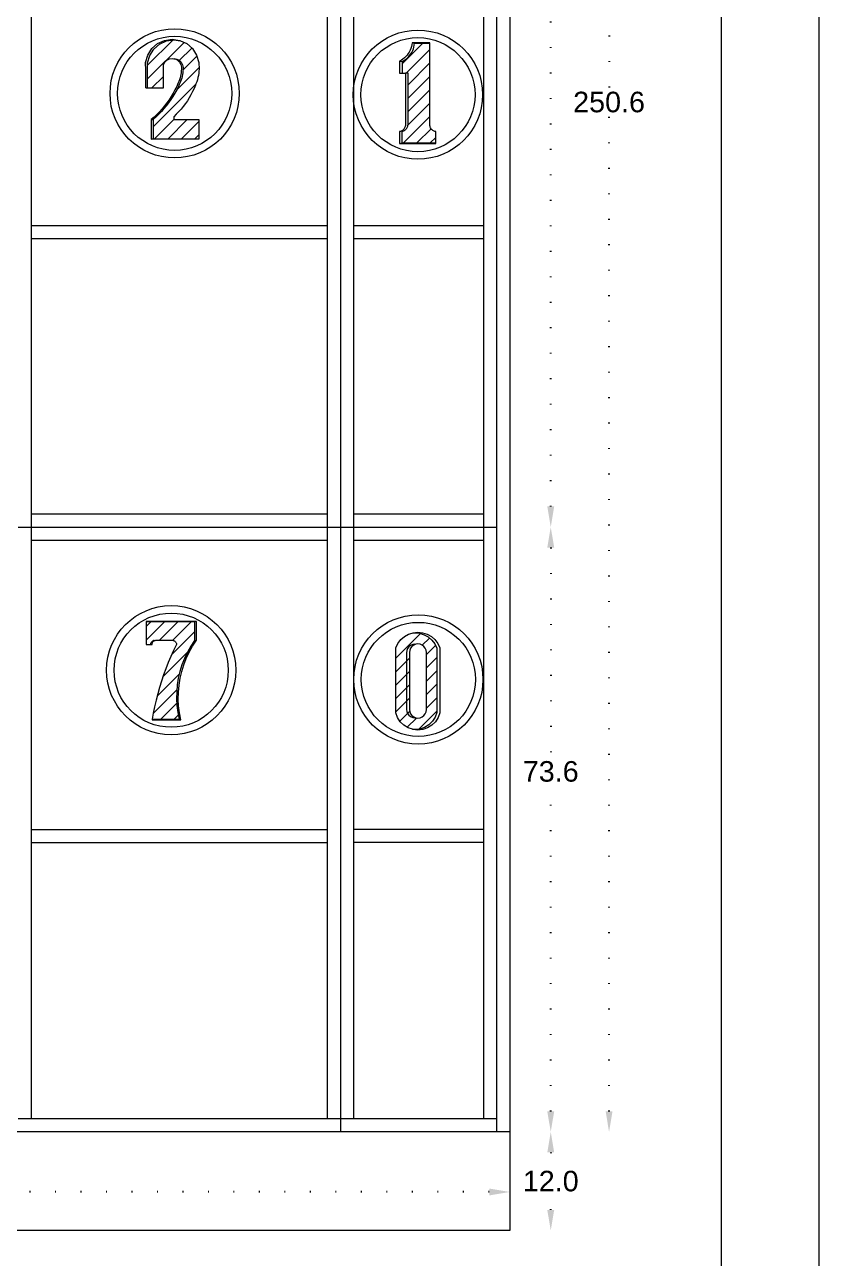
# Model space of a CAD drawing. Header units: inches. Extents: x 104 to 9740, y 936 to 6735.
# Drawn here: x 3749.7 to 3846.4, y 2366.5 to 2516.6 of the extents above; entities that cross this region are included whole.
import ezdxf

# ---------------------------------------------------------------- set-up
doc = ezdxf.new("R2010")
doc.units = ezdxf.units.IN
doc.header["$MEASUREMENT"] = 0
doc.linetypes.add('ACAD_ISO07W100', pattern=[3, 0, -3])
doc.styles.get("Standard").update_dxf_attribs({"font": 'arial.ttf'})
doc.dimstyles.new('Copy of Standard', dxfattribs={"dimtxt": 2.5, "dimasz": 2.5, "dimexe": 0.18, "dimexo": 0.0625, "dimgap": 0.09, "dimtad": 0, "dimtih": 1, "dimtoh": 1, "dimdec": 1, "dimzin": 0, "dimdsep": 46, "dimtxsty": 'Standard', "dimcen": 0.09, "dimse1": 1, "dimse2": 1, "dimadec": 0, "dimazin": 0, "dimtfac": 1, "dimtdec": 1, "dimtix": 1, "dimtofl": 0, "dimtmove": 0, "dimatfit": 3, "dimfxl": 1, "dimtolj": 1, "dimtzin": 0, "dimarcsym": 0})

# ---------------------------------------------------------------- blocks, each defined once
blk = doc.blocks.new('*D290')
at = {"color": 0, "linetype": 'ACAD_ISO07W100', "lineweight": -2, "transparency": 16777216}
for p, q in [((3820.81, 2629.97), (3820.81, 2508.53)), ((3820.81, 2384.37), (3820.81, 2505.8))]:
    blk.add_line(p, q, dxfattribs=at)
at = {"color": 0, "transparency": 16777216}
for points in [[(3820.4, 2629.97), (3821.23, 2629.97), (3820.81, 2632.47)], [(3820.4, 2384.37), (3821.23, 2384.37), (3820.81, 2381.87)]]:
    blk.add_solid(points, dxfattribs=at)
at = {"layer": 'Defpoints', "color": 0, "transparency": 16777216}
for p in [(3805.54, 2632.47), (3820.81, 2632.47), (3805.54, 2381.87)]:
    blk.add_point(p, dxfattribs=at)
at = {"color": 0, "lineweight": 20, "transparency": 16777216, "insert": (3820.81, 2507.17), "char_height": 2.5, "attachment_point": 5}
blk.add_mtext('\\A1;250.6', dxfattribs=at)
blk = doc.blocks.new('*D291')
at = {"color": 0, "linetype": 'ACAD_ISO07W100', "lineweight": -2, "transparency": 16777216}
for p, q in [((3813.72, 2379.37), (3813.72, 2377.23)), ((3813.72, 2372.37), (3813.72, 2374.5))]:
    blk.add_line(p, q, dxfattribs=at)
at = {"color": 0, "transparency": 16777216}
for points in [[(3813.3, 2379.37), (3814.14, 2379.37), (3813.72, 2381.87)], [(3813.3, 2372.37), (3814.14, 2372.37), (3813.72, 2369.87)]]:
    blk.add_solid(points, dxfattribs=at)
at = {"layer": 'Defpoints', "color": 0, "transparency": 16777216}
for p in [(3807.14, 2381.87), (3807.14, 2369.87), (3813.72, 2369.87)]:
    blk.add_point(p, dxfattribs=at)
at = {"color": 0, "lineweight": 20, "transparency": 16777216, "insert": (3813.72, 2375.87), "char_height": 2.5, "attachment_point": 5}
blk.add_mtext('\\A1;12.0', dxfattribs=at)
blk = doc.blocks.new('*D293')
at = {"color": 0, "linetype": 'ACAD_ISO07W100', "lineweight": -2, "transparency": 16777216}
for p, q in [((3813.72, 2629.97), (3813.72, 2545.33)), ((3813.72, 2457.97), (3813.72, 2542.6))]:
    blk.add_line(p, q, dxfattribs=at)
at = {"color": 0, "transparency": 16777216}
for points in [[(3813.3, 2629.97), (3814.14, 2629.97), (3813.72, 2632.47)], [(3813.3, 2457.97), (3814.14, 2457.97), (3813.72, 2455.47)]]:
    blk.add_solid(points, dxfattribs=at)
at = {"layer": 'Defpoints', "color": 0, "transparency": 16777216}
for p in [(3768.54, 2632.47), (3813.72, 2632.47), (3768.54, 2455.47)]:
    blk.add_point(p, dxfattribs=at)
at = {"color": 0, "lineweight": 20, "transparency": 16777216, "insert": (3813.72, 2543.97), "char_height": 2.5, "attachment_point": 5}
blk.add_mtext('\\A1;177.0', dxfattribs=at)
blk = doc.blocks.new('*D294')
at = {"color": 0, "linetype": 'ACAD_ISO07W100', "lineweight": -2, "transparency": 16777216}
for p, q in [((3813.72, 2452.97), (3813.72, 2427.08)), ((3813.72, 2384.37), (3813.72, 2424.35))]:
    blk.add_line(p, q, dxfattribs=at)
at = {"color": 0, "transparency": 16777216}
for points in [[(3813.3, 2452.97), (3814.14, 2452.97), (3813.72, 2455.47)], [(3813.3, 2384.37), (3814.14, 2384.37), (3813.72, 2381.87)]]:
    blk.add_solid(points, dxfattribs=at)
at = {"layer": 'Defpoints', "color": 0, "transparency": 16777216}
for p in [(3813.72, 2455.47), (3756.95, 2381.87), (3813.72, 2381.87)]:
    blk.add_point(p, dxfattribs=at)
at = {"color": 0, "lineweight": 20, "transparency": 16777216, "insert": (3813.72, 2425.72), "char_height": 2.5, "attachment_point": 5}
blk.add_mtext('\\A1;73.6', dxfattribs=at)
blk = doc.blocks.new('*D326')
at = {"color": 0, "linetype": 'ACAD_ISO07W100', "lineweight": -2, "transparency": 16777216}
for p, q in [((3616.44, 2374.56), (3707.15, 2374.56)), ((3806.24, 2374.56), (3715.54, 2374.56))]:
    blk.add_line(p, q, dxfattribs=at)
at = {"color": 0, "transparency": 16777216}
for points in [[(3616.44, 2374.98), (3616.44, 2374.14), (3613.94, 2374.56)], [(3806.24, 2374.98), (3806.24, 2374.14), (3808.74, 2374.56)]]:
    blk.add_solid(points, dxfattribs=at)
at = {"layer": 'Defpoints', "color": 0, "transparency": 16777216}
for p in [(3808.74, 2374.56), (3613.94, 2369.87), (3808.74, 2369.87)]:
    blk.add_point(p, dxfattribs=at)
at = {"color": 0, "lineweight": 20, "transparency": 16777216, "insert": (3711.34, 2374.56), "char_height": 2.5, "attachment_point": 5}
blk.add_mtext('\\A1;194.8', dxfattribs=at)

msp = doc.modelspace()

# ---------------------------------------------------------------- hatches: boundary and pattern name
at = {"lineweight": 20}
h = msp.add_hatch(dxfattribs=at)
h.set_pattern_fill('ANSI31', color=256, scale=9.218651)
h.set_pattern_definition([(45, (3038.947, 3053.761), (-0.8148213, 0.8148213), [])])
h.paths.add_polyline_path([(3770.91, 2505.04), (3767.87, 2505.04), (3767.87, 2505.39), (3768.18, 2505.69), (3768.47, 2506), (3768.76, 2506.32), (3769.03, 2506.65), (3769.29, 2506.99), (3769.53, 2507.35), (3769.76, 2507.71), (3769.97, 2508.08), (3770.17, 2508.46), (3770.35, 2508.85), (3770.52, 2509.24), (3770.57, 2509.4), (3770.67, 2509.65), (3770.75, 2509.9), (3770.82, 2510.16), (3770.87, 2510.41), (3770.91, 2510.68), (3770.94, 2510.94), (3770.95, 2511.2), (3770.95, 2511.47), (3770.93, 2511.73), (3770.91, 2512), (3770.65, 2512.89), (3770.15, 2513.68), (3769.45, 2514.29), (3768.69, 2514.64), (3767.89, 2514.76), (3766.98, 2514.63), (3766.14, 2514.24), (3765.44, 2513.63), (3764.95, 2512.85), (3764.7, 2511.97), (3764.7, 2511.04), (3764.7, 2508.92), (3766.61, 2508.92), (3766.61, 2511.71), (3766.78, 2512.05), (3767.03, 2512.29), (3767.34, 2512.44), (3767.68, 2512.49), (3767.89, 2512.46), (3768.02, 2512.44), (3768.02, 2512.44), (3768.23, 2512.41), (3768.53, 2512.26), (3768.78, 2512.02), (3768.94, 2511.72), (3769, 2511.38), (3769, 2511.17), (3768.99, 2510.95), (3768.97, 2510.74), (3768.93, 2510.52), (3768.89, 2510.31), (3768.84, 2510.1), (3768.78, 2509.9), (3768.71, 2509.69), (3768.63, 2509.49), (3768.54, 2509.3), (3768.44, 2509.07), (3768.23, 2508.66), (3768.01, 2508.26), (3767.77, 2507.86), (3767.52, 2507.48), (3767.25, 2507.1), (3766.97, 2506.73), (3766.68, 2506.38), (3766.37, 2506.03), (3766.05, 2505.7), (3765.72, 2505.38), (3765.37, 2505.07), (3765.37, 2502.72), (3770.91, 2502.72)])
h = msp.add_hatch(dxfattribs=at)
h.set_pattern_fill('ANSI31', color=256, scale=9.218651)
h.set_pattern_definition([(45, (3049.7831, 3053.3806), (-0.8148213, 0.8148213), [])])
h.paths.add_polyline_path([(3799.55, 2503.63), (3799.46, 2503.67), (3799.37, 2503.73), (3799.3, 2503.79), (3799.23, 2503.86), (3799.17, 2503.94), (3799.11, 2504.03), (3799.07, 2504.12), (3799.04, 2504.21), (3799.03, 2504.31), (3799.02, 2504.41), (3799.02, 2514.34), (3797.16, 2514.34), (3797.13, 2514.11), (3797.08, 2513.88), (3797.02, 2513.65), (3796.93, 2513.44), (3796.83, 2513.23), (3796.7, 2513.03), (3796.56, 2512.84), (3796.41, 2512.67), (3796.24, 2512.51), (3796.06, 2512.36), (3795.86, 2512.23), (3795.66, 2512.12), (3795.66, 2510.71), (3796.06, 2510.71), (3796.37, 2510.69), (3796.37, 2504.45), (3796.36, 2504.36), (3796.33, 2504.26), (3796.3, 2504.17), (3796.26, 2504.08), (3796.21, 2504), (3796.15, 2503.92), (3796.08, 2503.85), (3796.01, 2503.79), (3795.93, 2503.73), (3795.84, 2503.69), (3795.75, 2503.65), (3795.66, 2503.63), (3795.66, 2502.2), (3799.74, 2502.2), (3799.74, 2503.58), (3799.64, 2503.6)])
h = msp.add_hatch(dxfattribs=at)
h.set_pattern_fill('ANSI31', color=256, scale=9.218651)
h.set_pattern_definition([(45, (3127.2607, 2984.3215), (-0.8148213, 0.8148213), [])])
h.paths.add_polyline_path([(3768.3, 2436.25), (3768.43, 2437.08), (3768.62, 2437.89), (3768.87, 2438.69), (3769.17, 2439.48), (3769.53, 2440.23), (3769.94, 2440.97), (3770.39, 2441.67), (3770.39, 2443.93), (3764.52, 2443.93), (3764.52, 2441.17), (3765.05, 2441.17), (3765.05, 2441.25), (3765.09, 2441.38), (3765.17, 2441.49), (3765.27, 2441.58), (3765.4, 2441.64), (3765.43, 2441.65), (3765.37, 2441.63), (3765.3, 2441.6), (3765.25, 2441.56), (3765.2, 2441.51), (3765.15, 2441.46), (3765.11, 2441.41), (3765.08, 2441.34), (3765.06, 2441.28), (3765.05, 2441.21), (3765.05, 2441.17), (3765.23, 2441.17), (3765.23, 2441.28), (3765.28, 2441.41), (3765.36, 2441.52), (3765.46, 2441.62), (3765.58, 2441.68), (3765.69, 2441.7), (3765.75, 2441.7), (3767.73, 2441.7), (3767.85, 2441.68), (3767.97, 2441.61), (3768.08, 2441.52), (3768.15, 2441.41), (3768.2, 2441.28), (3768.2, 2441.17), (3767.85, 2440.45), (3767.52, 2439.72), (3767.21, 2438.98), (3766.91, 2438.23), (3766.64, 2437.47), (3766.38, 2436.71), (3766.14, 2435.94), (3765.92, 2435.17), (3765.72, 2434.39), (3765.54, 2433.61), (3765.37, 2432.82), (3765.24, 2432.09), (3768.52, 2432.09), (3768.36, 2432.91), (3768.26, 2433.74), (3768.21, 2434.58), (3768.23, 2435.42)])
h = msp.add_hatch(dxfattribs=at)
h.set_pattern_fill('ANSI31', color=256, scale=9.218651, angle=180)
h.set_pattern_definition([(225, (3032.8701, 2982.8385), (0.8148213, -0.8148213), [])])
h.paths.add_polyline_path([(3799.86, 2432.9), (3799.86, 2440.75), (3799.61, 2441.26), (3799.25, 2441.72), (3798.82, 2442.09), (3798.32, 2442.37), (3797.77, 2442.54), (3797.2, 2442.6), (3796.88, 2442.57), (3796.43, 2442.43), (3795.93, 2442.15), (3795.49, 2441.77), (3795.13, 2441.31), (3794.87, 2440.79), (3794.87, 2432.87), (3795.09, 2432.29), (3795.42, 2431.78), (3795.86, 2431.36), (3796.38, 2431.03), (3796.89, 2430.86), (3797.2, 2430.83), (3797.8, 2430.89), (3798.37, 2431.09), (3798.88, 2431.41), (3799.32, 2431.83), (3799.65, 2432.33)])
h.paths.add_polyline_path([(3796.53, 2440.71), (3797.41, 2441.38), (3798.5, 2440.93), (3798.6, 2440.21), (3798.6, 2432.75), (3797.72, 2432.08), (3797.31, 2432.25), (3796.85, 2432.3), (3796.53, 2433.07)], flags=16)

# ---------------------------------------------------------------- linework, layer by layer
for p, q in [((3808.74, 2639.87), (3808.74, 2369.87)), ((3750.54, 2632.47), (3750.54, 2383.47)), ((3786.54, 2632.47), (3786.54, 2383.47)), ((3788.14, 2632.47), (3788.14, 2381.87)), ((3789.74, 2632.47), (3789.74, 2383.47)), ((3805.54, 2632.47), (3805.54, 2383.47)), ((3807.14, 2632.47), (3807.14, 2381.87)), ((3795.66, 2512.12), (3795.66, 2510.71)), ((3795.66, 2502.2), (3799.74, 2502.2)), ((3750.54, 2492.17), (3786.54, 2492.17)), ((3789.74, 2492.17), (3805.54, 2492.17)), ((3750.54, 2490.57), (3786.54, 2490.57)), ((3789.74, 2490.57), (3805.54, 2490.57)), ((3750.54, 2457.07), (3786.54, 2457.07)), ((3789.74, 2457.07), (3805.54, 2457.07)), ((3748.94, 2455.47), (3788.14, 2455.47)), ((3788.14, 2455.47), (3807.14, 2455.47)), ((3750.54, 2453.87), (3786.54, 2453.87)), ((3789.74, 2453.87), (3805.54, 2453.87)), ((3765.24, 2432.09), (3768.52, 2432.09)), ((3750.54, 2418.67), (3786.54, 2418.67)), ((3805.54, 2418.67), (3789.74, 2418.67)), ((3750.54, 2417.07), (3786.54, 2417.07)), ((3805.54, 2417.07), (3789.74, 2417.07)), ((3788.14, 2383.47), (3748.94, 2383.47)), ((3807.14, 2383.47), (3788.14, 2383.47)), ((3808.74, 2381.87), (3613.94, 2381.87)), ((3808.74, 2369.87), (3405.84, 2369.87))]:
    msp.add_line(p, q, dxfattribs=at)
for points in [[(3346.29, 2695.55), (3346.29, 1988.29), (3846.38, 1988.29), (3846.38, 2695.55)], [(3358.2, 2683.65), (3358.2, 2011.58), (3834.47, 2011.58), (3834.47, 2683.65)], [(3795.49, 2441.77), (3795.93, 2442.15), (3796.43, 2442.43), (3796.88, 2442.57), (3796.99, 2442.6), (3797.56, 2442.66), (3798.14, 2442.6), (3798.69, 2442.43), (3799.2, 2442.15), (3799.64, 2441.77), (3800, 2441.31), (3800.25, 2440.79), (3800.25, 2432.87), (3800.04, 2432.29), (3799.71, 2431.78), (3799.27, 2431.36), (3798.75, 2431.03), (3798.17, 2430.84), (3797.56, 2430.77), (3796.96, 2430.84), (3796.89, 2430.86), (3796.38, 2431.03), (3795.86, 2431.36), (3795.42, 2431.78), (3795.09, 2432.29), (3794.87, 2432.87), (3794.87, 2440.79), (3795.13, 2441.31)]]:
    msp.add_lwpolyline(points, close=True, dxfattribs=at)
for points in [[(3764.46, 2508.92), (3764.46, 2511.06), (3764.45, 2512), (3764.71, 2512.89), (3765.21, 2513.68), (3765.91, 2514.29), (3766.76, 2514.68), (3767.68, 2514.82), (3768.6, 2514.68), (3768.69, 2514.64), (3769.45, 2514.29), (3770.15, 2513.68), (3770.65, 2512.89), (3770.91, 2512), (3770.93, 2511.73), (3770.95, 2511.47), (3770.95, 2511.2), (3770.94, 2510.94), (3770.91, 2510.68), (3770.87, 2510.41), (3770.82, 2510.16), (3770.75, 2509.9), (3770.67, 2509.65), (3770.57, 2509.4), (3770.52, 2509.24), (3770.35, 2508.85), (3770.17, 2508.46), (3769.97, 2508.08), (3769.76, 2507.71), (3769.53, 2507.35), (3769.29, 2506.99), (3769.03, 2506.65), (3768.76, 2506.32), (3768.47, 2506), (3768.18, 2505.69), (3767.87, 2505.39), (3767.87, 2505.04), (3770.91, 2505.04), (3770.91, 2502.72), (3770.91, 2502.66), (3765.14, 2502.66)], [(3764.7, 2508.92), (3764.7, 2511.04), (3764.7, 2511.97), (3764.95, 2512.85), (3765.44, 2513.63), (3766.14, 2514.24), (3766.98, 2514.63), (3767.89, 2514.76), (3768.69, 2514.64)], [(3795.34, 2502.14), (3799.74, 2502.14), (3799.74, 2502.2), (3799.74, 2503.58), (3799.64, 2503.6), (3799.55, 2503.63), (3799.46, 2503.67), (3799.37, 2503.73), (3799.3, 2503.79), (3799.23, 2503.86), (3799.17, 2503.94), (3799.11, 2504.03), (3799.07, 2504.12), (3799.04, 2504.21), (3799.03, 2504.31), (3799.02, 2504.41), (3799.02, 2514.34), (3799.02, 2514.4), (3796.86, 2514.4), (3796.83, 2514.16), (3796.78, 2513.93), (3796.71, 2513.7), (3796.63, 2513.49), (3796.52, 2513.27), (3796.4, 2513.07), (3796.26, 2512.88), (3796.1, 2512.71), (3795.93, 2512.55), (3795.74, 2512.4), (3795.55, 2512.27), (3795.34, 2512.16), (3795.34, 2510.71), (3795.66, 2510.71), (3796.06, 2510.71), (3796.06, 2504.41), (3796.05, 2504.31), (3796.03, 2504.22), (3795.99, 2504.13), (3795.95, 2504.04), (3795.9, 2503.95), (3795.84, 2503.88), (3795.77, 2503.81), (3795.69, 2503.74), (3795.61, 2503.69), (3795.53, 2503.64), (3795.43, 2503.6), (3795.34, 2503.58), (3795.34, 2502.14), (3795.66, 2502.2), (3795.66, 2503.63), (3795.75, 2503.65), (3795.84, 2503.69), (3795.93, 2503.73), (3796.01, 2503.79), (3796.08, 2503.85), (3796.15, 2503.92), (3796.21, 2504), (3796.26, 2504.08), (3796.3, 2504.17), (3796.33, 2504.26), (3796.36, 2504.36), (3796.37, 2504.45), (3796.37, 2510.69), (3796.06, 2510.71)], [(3795.34, 2512.16), (3795.66, 2512.12), (3795.86, 2512.23), (3796.06, 2512.36), (3796.24, 2512.51), (3796.41, 2512.67), (3796.56, 2512.84), (3796.7, 2513.03), (3796.83, 2513.23), (3796.93, 2513.44), (3797.02, 2513.65), (3797.08, 2513.88), (3797.13, 2514.11), (3797.16, 2514.34)], [(3796.86, 2514.4), (3797.16, 2514.34), (3799.02, 2514.34)], [(3764.46, 2508.92), (3764.7, 2508.92), (3766.61, 2508.92), (3766.61, 2511.65), (3766.62, 2511.74), (3766.78, 2512.05), (3767.03, 2512.29), (3767.34, 2512.44), (3767.68, 2512.49), (3767.89, 2512.46), (3768.02, 2512.44), (3768.02, 2512.44)], [(3768.57, 2512.05), (3768.73, 2511.74), (3768.8, 2511.41), (3768.8, 2511.19), (3768.79, 2510.97), (3768.76, 2510.75), (3768.73, 2510.54), (3768.69, 2510.32), (3768.64, 2510.11), (3768.58, 2509.9), (3768.51, 2509.7), (3768.42, 2509.5), (3768.33, 2509.3), (3768.23, 2509.07), (3768.02, 2508.66), (3767.8, 2508.25), (3767.56, 2507.85), (3767.3, 2507.46), (3767.03, 2507.08), (3766.75, 2506.71), (3766.45, 2506.35), (3766.14, 2506.01), (3765.82, 2505.67), (3765.48, 2505.35), (3765.14, 2505.04), (3765.14, 2502.66), (3765.37, 2502.72), (3770.91, 2502.72)], [(3768.57, 2512.05), (3768.33, 2512.29), (3768.02, 2512.44), (3768.23, 2512.41), (3768.53, 2512.26), (3768.78, 2512.02), (3768.94, 2511.72), (3769, 2511.38), (3769, 2511.17), (3768.99, 2510.95), (3768.97, 2510.74), (3768.93, 2510.52), (3768.89, 2510.31), (3768.84, 2510.1), (3768.78, 2509.9), (3768.71, 2509.69), (3768.63, 2509.49), (3768.54, 2509.3), (3768.44, 2509.07), (3768.23, 2508.66), (3768.01, 2508.26), (3767.77, 2507.86), (3767.52, 2507.48), (3767.25, 2507.1), (3766.97, 2506.73), (3766.68, 2506.38), (3766.37, 2506.03), (3766.05, 2505.7), (3765.72, 2505.38), (3765.37, 2505.07)], [(3765.14, 2505.04), (3765.37, 2505.07), (3765.37, 2502.72)], [(3770.63, 2443.99), (3770.39, 2443.93), (3764.52, 2443.93)], [(3770.39, 2443.93), (3770.39, 2441.67), (3769.94, 2440.97), (3769.53, 2440.23), (3769.17, 2439.48), (3768.87, 2438.69), (3768.62, 2437.89), (3768.43, 2437.08), (3768.3, 2436.25), (3768.23, 2435.42), (3768.21, 2434.58), (3768.26, 2433.74), (3768.36, 2432.91), (3768.52, 2432.09), (3768.74, 2432.03), (3768.58, 2432.86), (3768.47, 2433.7), (3768.43, 2434.54), (3768.44, 2435.39), (3768.52, 2436.23), (3768.65, 2437.07), (3768.84, 2437.89), (3769.09, 2438.7), (3769.39, 2439.49), (3769.75, 2440.25), (3770.17, 2440.99), (3770.63, 2441.7), (3770.63, 2443.99), (3764.52, 2443.99), (3764.52, 2443.93), (3764.52, 2441.17), (3765.05, 2441.17), (3765.23, 2441.17), (3765.23, 2441.24), (3765.24, 2441.31), (3765.27, 2441.38), (3765.3, 2441.44), (3765.34, 2441.49), (3765.38, 2441.55), (3765.43, 2441.59), (3765.49, 2441.63), (3765.55, 2441.66), (3765.62, 2441.68), (3765.69, 2441.7), (3765.75, 2441.7), (3767.68, 2441.7), (3767.75, 2441.7), (3767.82, 2441.68), (3767.88, 2441.66), (3767.94, 2441.63), (3768, 2441.59), (3768.05, 2441.55), (3768.1, 2441.49), (3768.13, 2441.44), (3768.16, 2441.37), (3768.19, 2441.31), (3768.2, 2441.24), (3768.2, 2441.17), (3767.85, 2440.45), (3767.52, 2439.72), (3767.21, 2438.98), (3766.91, 2438.23), (3766.64, 2437.47), (3766.38, 2436.71), (3766.14, 2435.94), (3765.92, 2435.17), (3765.72, 2434.39), (3765.54, 2433.61), (3765.37, 2432.82), (3765.24, 2432.09), (3765.23, 2432.03), (3768.74, 2432.03)], [(3796.88, 2442.57), (3797.2, 2442.6), (3797.77, 2442.54), (3798.32, 2442.37), (3798.82, 2442.09), (3799.25, 2441.72), (3799.61, 2441.26), (3799.86, 2440.75), (3799.86, 2432.9), (3799.65, 2432.33), (3799.32, 2431.83), (3798.88, 2431.41), (3798.37, 2431.09), (3797.8, 2430.89), (3797.2, 2430.83), (3796.89, 2430.86)], [(3765.5, 2441.66), (3765.43, 2441.65), (3765.37, 2441.63), (3765.3, 2441.6), (3765.25, 2441.56), (3765.2, 2441.51), (3765.15, 2441.46), (3765.11, 2441.41), (3765.08, 2441.34), (3765.06, 2441.28), (3765.05, 2441.21), (3765.05, 2441.17)], [(3797.2, 2441.2), (3796.93, 2441.16), (3796.68, 2441.06), (3796.47, 2440.9), (3796.31, 2440.68), (3796.21, 2440.44), (3796.17, 2440.17), (3796.17, 2433.28), (3796.21, 2433.02), (3796.31, 2432.77), (3796.47, 2432.56), (3796.68, 2432.4), (3796.93, 2432.3), (3797.2, 2432.26), (3797.56, 2432.22), (3797.83, 2432.25), (3798.08, 2432.36), (3798.29, 2432.52), (3798.46, 2432.74), (3798.56, 2432.98), (3798.6, 2433.25), (3798.6, 2440.21)], [(3798.6, 2440.21), (3798.56, 2440.48), (3798.46, 2440.73), (3798.29, 2440.94), (3798.08, 2441.1), (3797.83, 2441.21), (3797.56, 2441.24), (3797.3, 2441.21), (3797.05, 2441.1), (3796.83, 2440.94), (3796.67, 2440.73), (3796.57, 2440.48), (3796.53, 2440.21), (3796.53, 2433.25), (3796.57, 2432.98), (3796.67, 2432.74), (3796.83, 2432.52), (3797.05, 2432.36), (3797.3, 2432.25), (3797.56, 2432.22)]]:
    msp.add_lwpolyline(points, dxfattribs=at)
for centre, radius in [((3767.98, 2508.24), 7.86), ((3797.57, 2508.08), 7.86), ((3767.98, 2508.24), 6.94), ((3797.57, 2508.08), 6.94), ((3767.56, 2438.05), 7.86), ((3767.56, 2438.05), 6.94), ((3797.62, 2436.93), 7.86), ((3797.62, 2436.93), 6.94)]:
    msp.add_circle(centre, radius, dxfattribs=at)

# ---------------------------------------------------------------- dimensions: what is measured, and where the dimension line sits
for base, p1, p2, picture, middle in [((3813.72, 2632.47), (3768.54, 2455.47), (3768.54, 2632.47), '*D293', (3813.72, 2543.97)), ((3813.72, 2369.87), (3807.14, 2381.87), (3807.14, 2369.87), '*D291', (3813.72, 2375.87))]:
    dim = msp.add_linear_dim(base=base, p1=p1, p2=p2, angle=90, dimstyle='Copy of Standard', dxfattribs=at)
    dim.commit()
    dim.dimension.update_dxf_attribs({"geometry": picture, "text_midpoint": middle})
for base, p1, p2, angle, picture, middle in [((3820.81, 2632.47), (3805.54, 2381.87), (3805.54, 2632.47), 270, '*D290', (3820.81, 2507.17)), ((3813.72, 2381.87), (3813.72, 2455.47), (3756.95, 2381.87), 90, '*D294', (3813.72, 2425.72))]:
    dim = msp.add_linear_dim(base=base, p1=p1, p2=p2, angle=angle, dimstyle='Copy of Standard', dxfattribs=at)
    dim.commit()
    dim.dimension.update_dxf_attribs({"geometry": picture, "text_midpoint": middle, "dimtype": 160})
dim = msp.add_linear_dim(base=(3808.74, 2374.56), p1=(3613.94, 2369.87), p2=(3808.74, 2369.87), dimstyle='Copy of Standard', dxfattribs=at)
dim.commit()
dim.dimension.update_dxf_attribs({"geometry": '*D326', "text_midpoint": (3711.34, 2374.56)})

doc.saveas('drawing.dxf')
